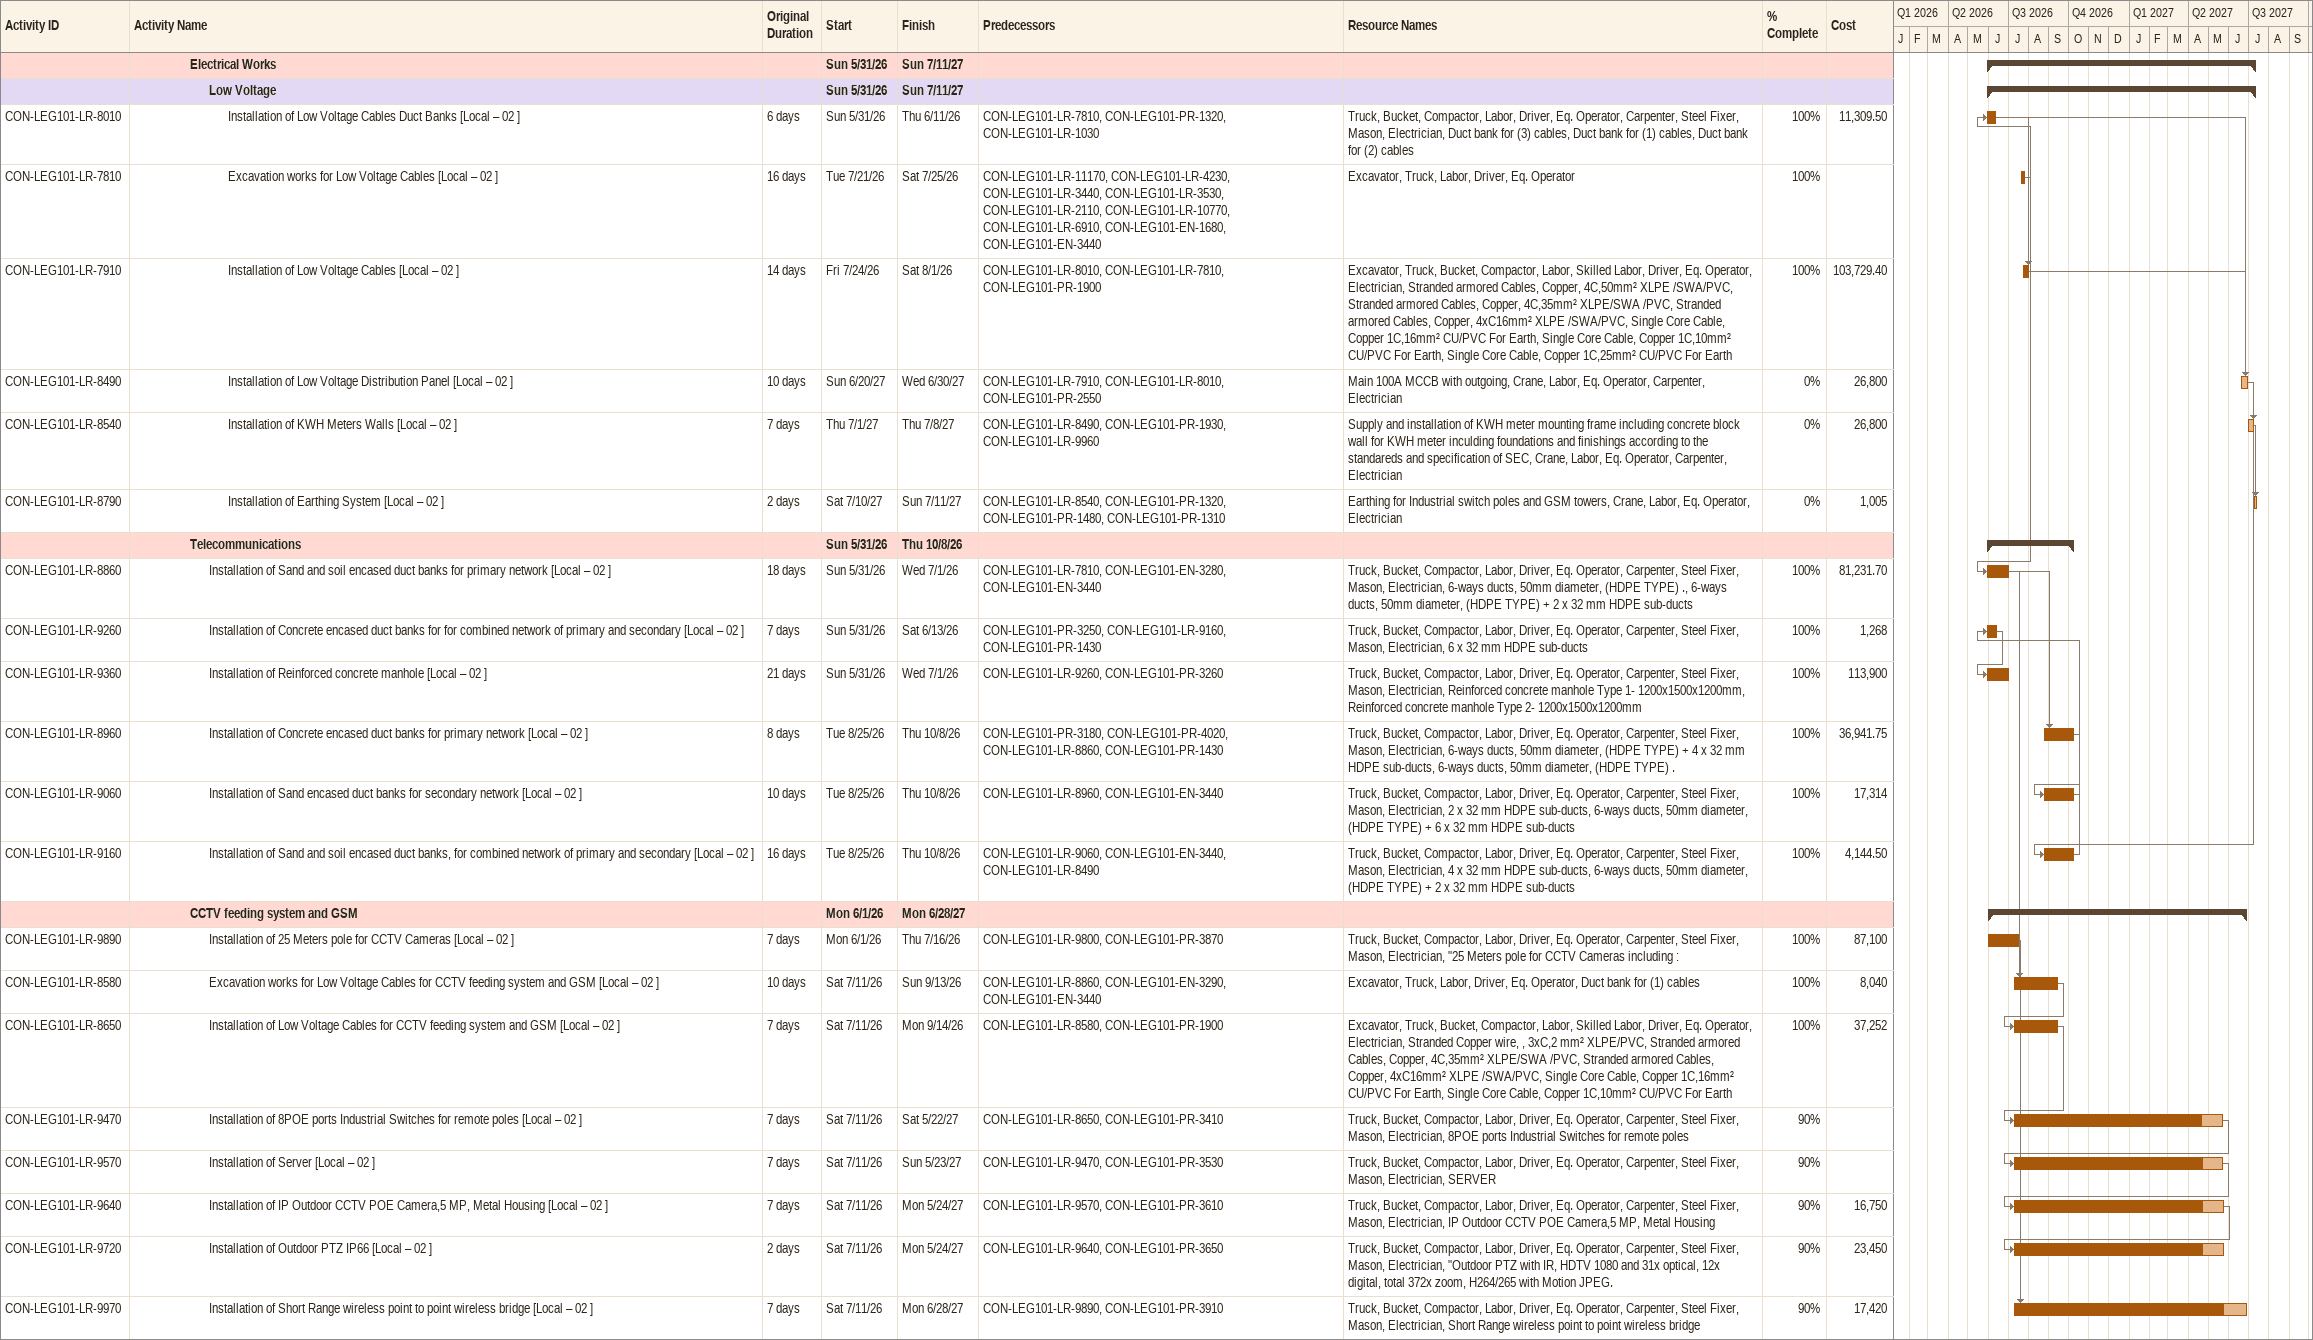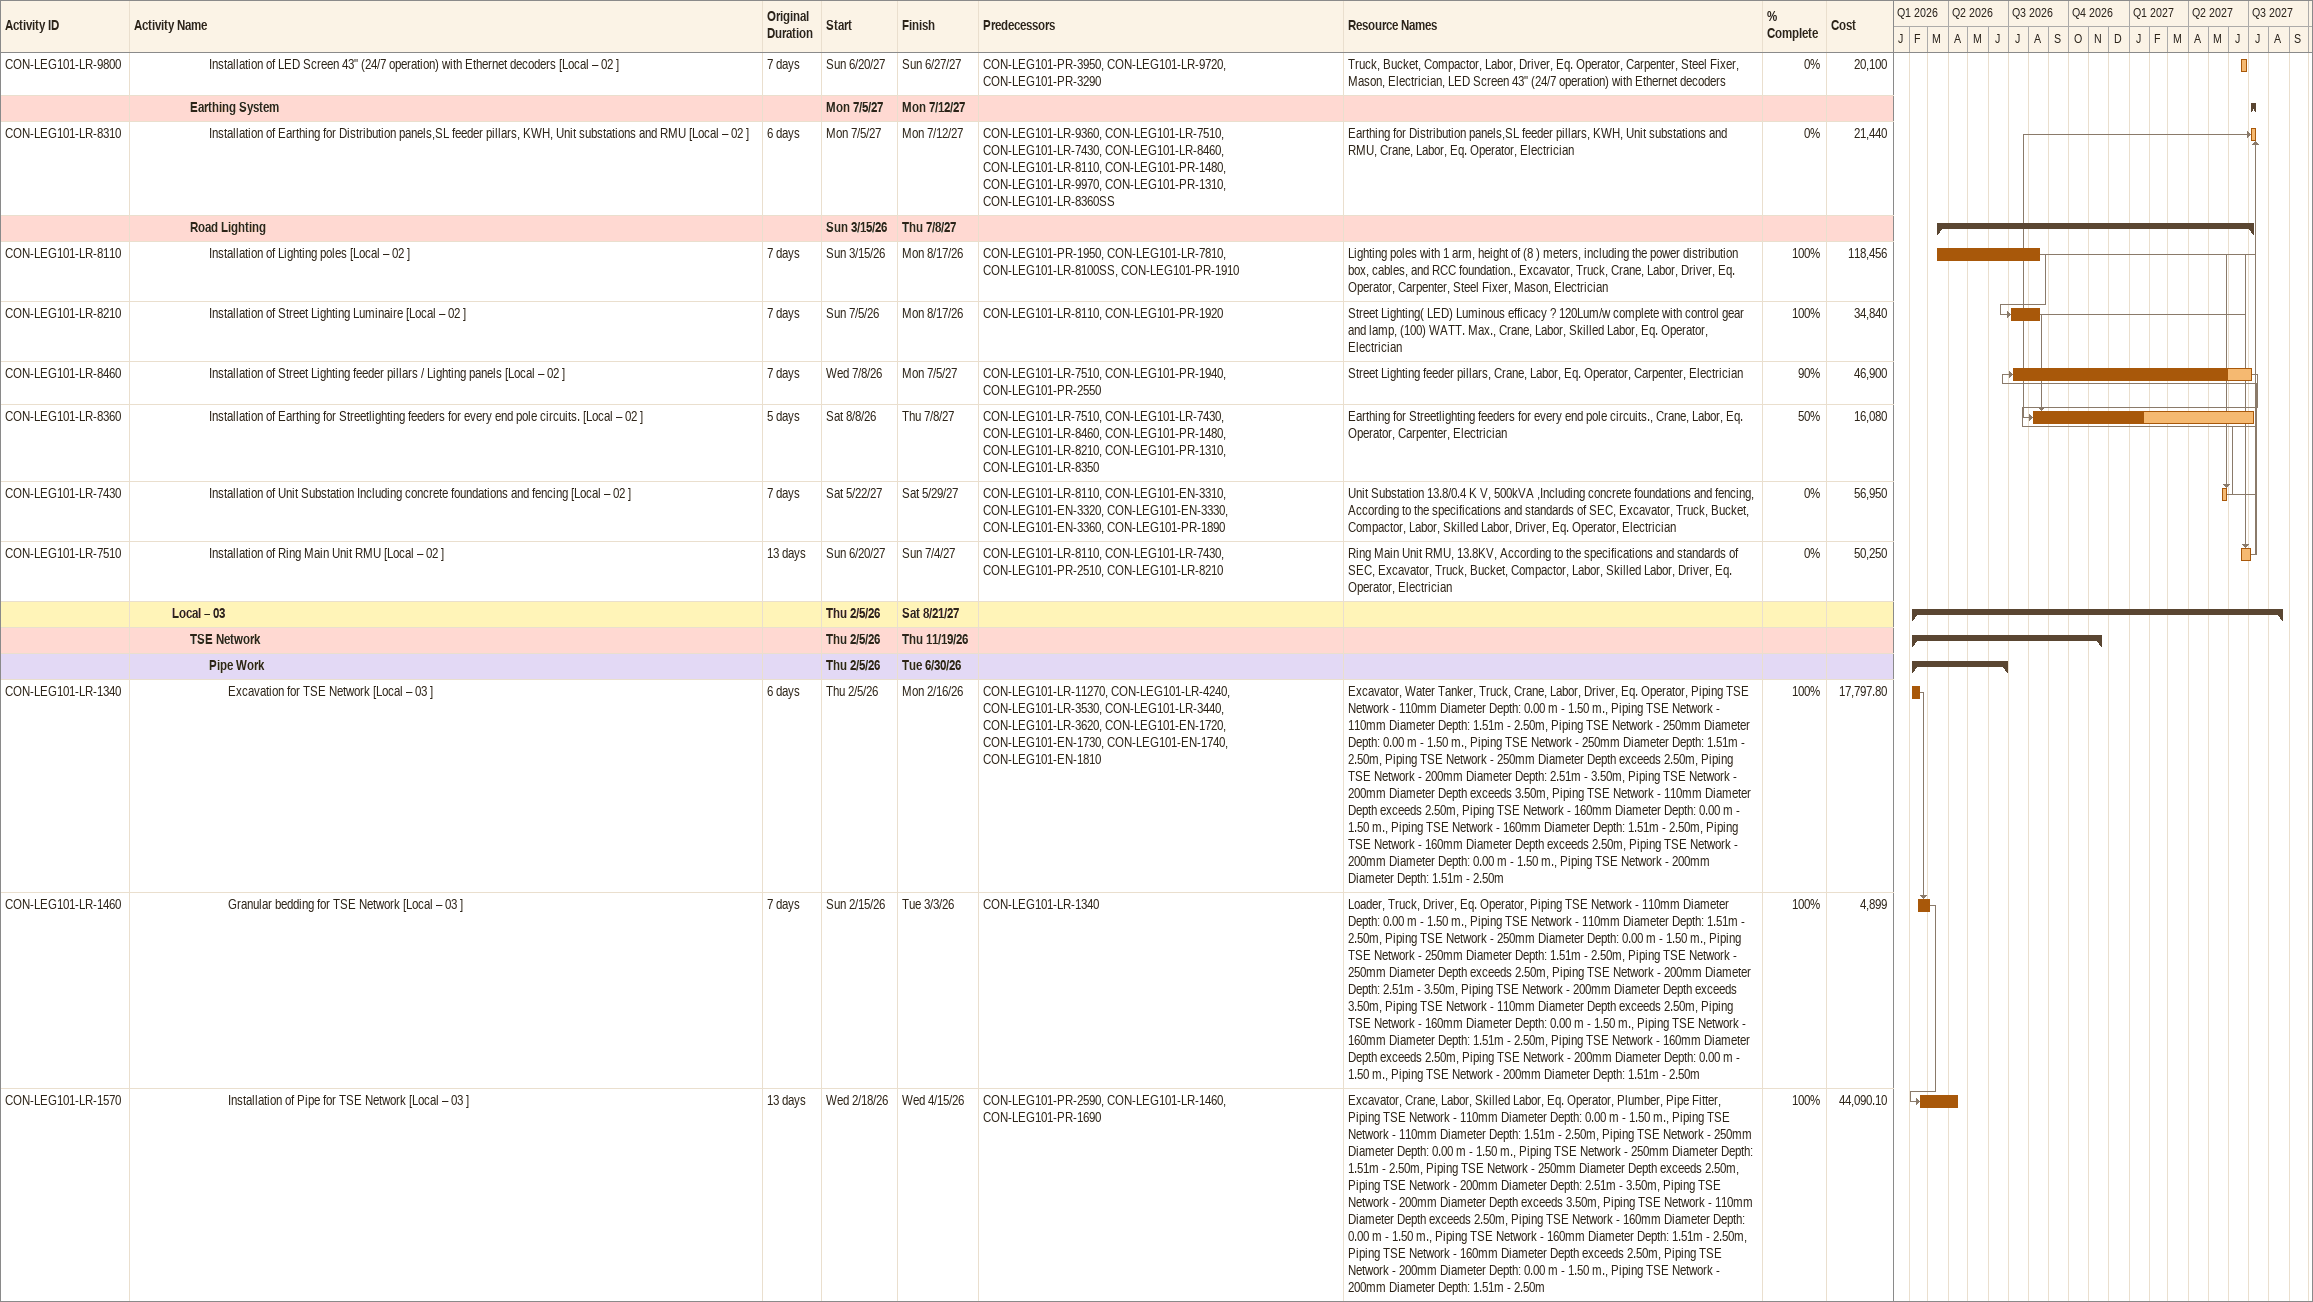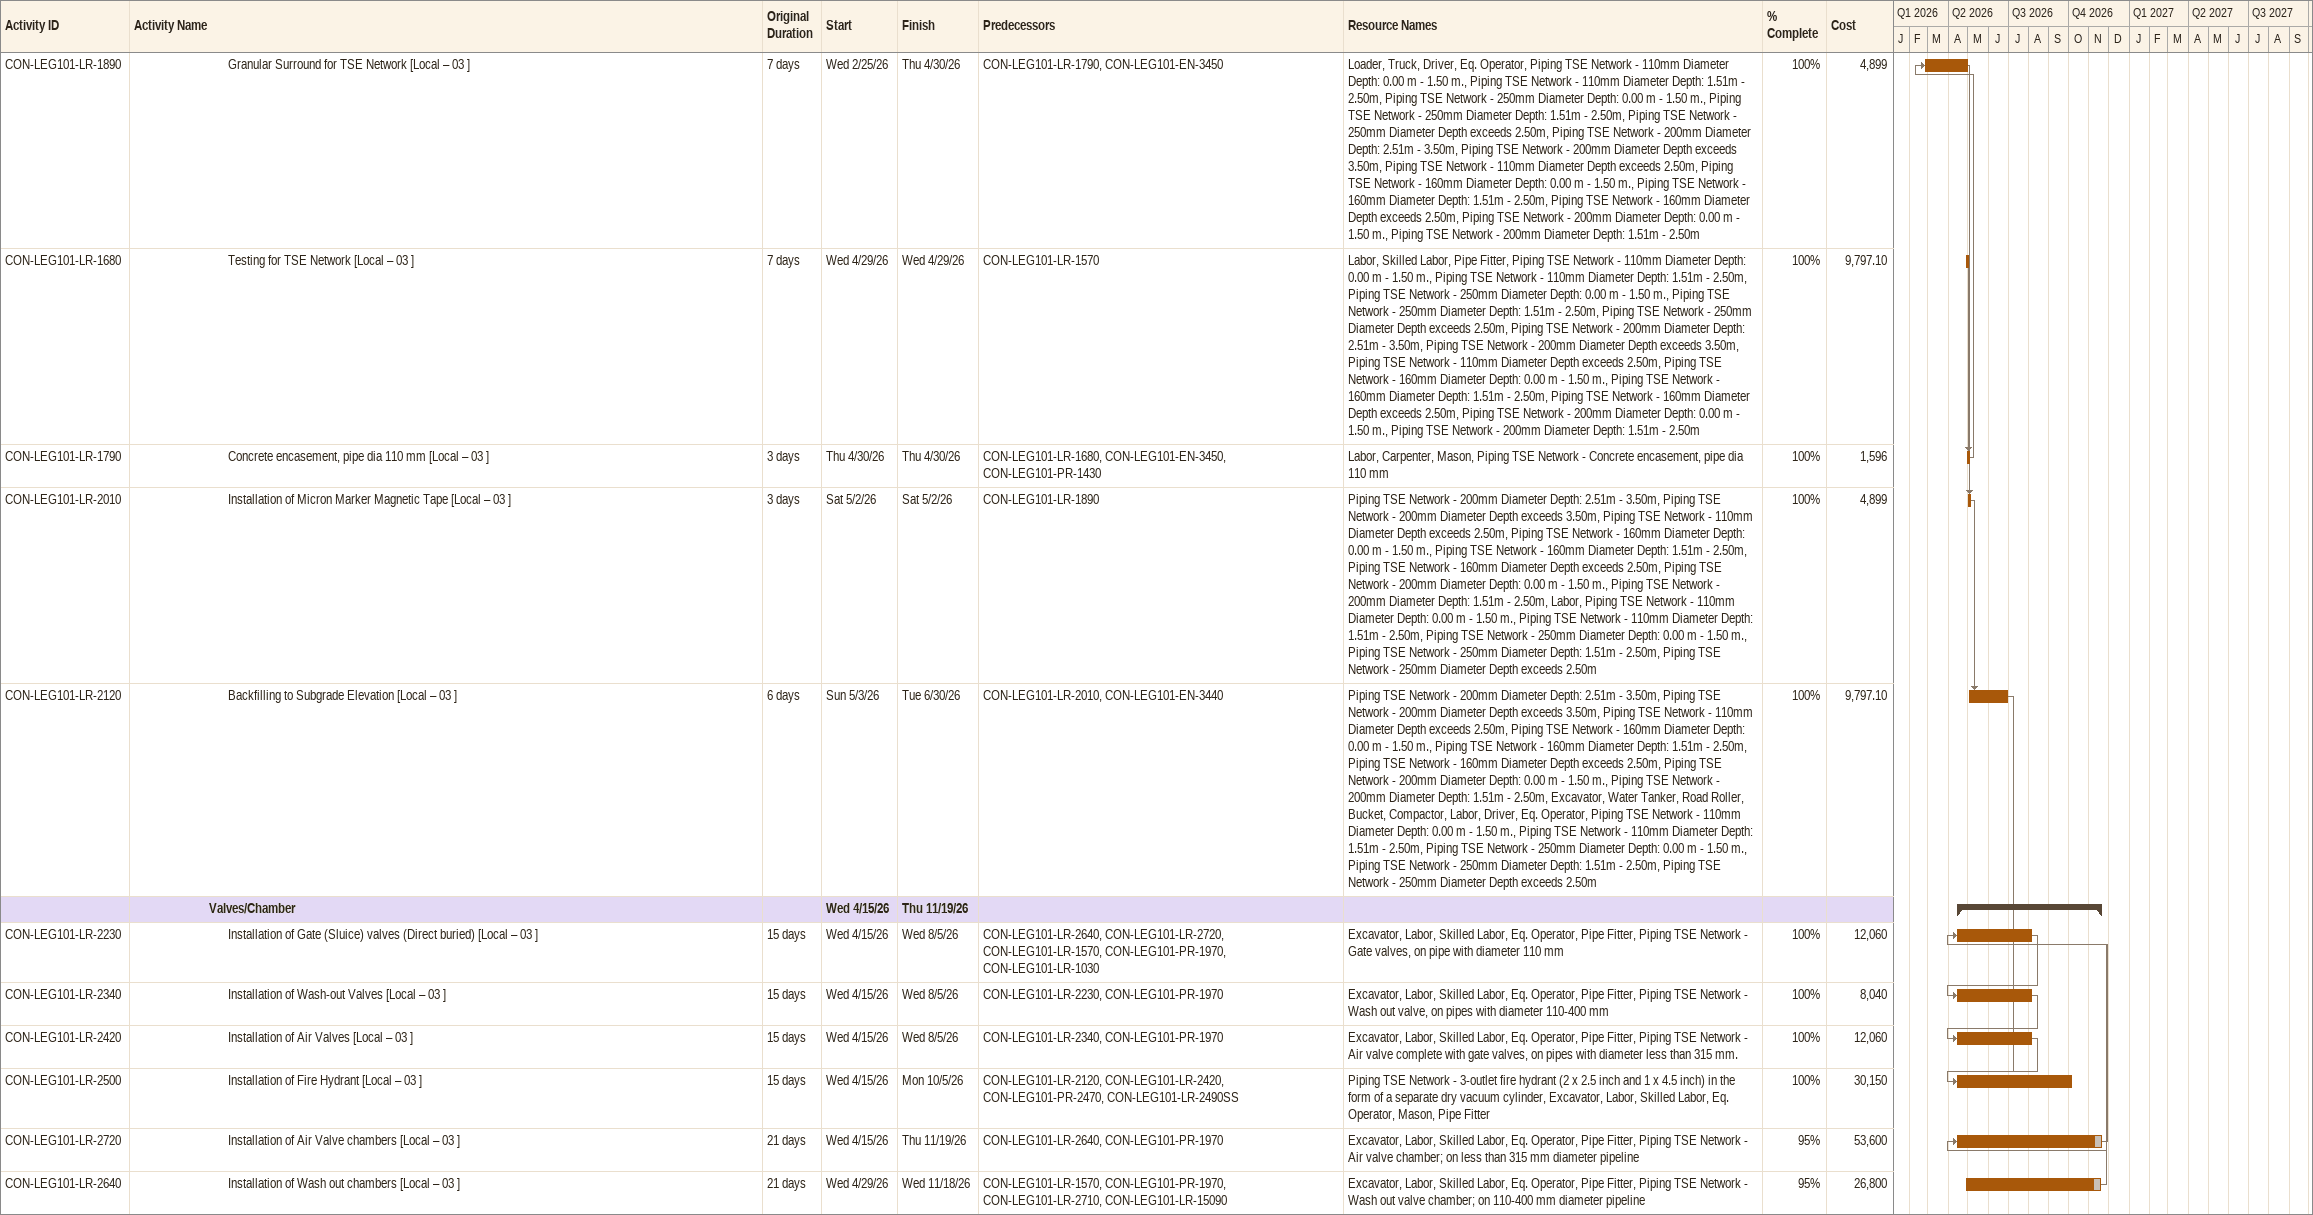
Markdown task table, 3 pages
| ID | Level | Task | Original duration | Start | Finish | Predecessors | Resources | % complete | Cost |
|---|---|---|---|---|---|---|---|---|---|
|  | 4 | **Electrical Works** |  | 2026-05-31 | 2027-07-11 |  |  |  |  |
|  | 5 | **Low Voltage** |  | 2026-05-31 | 2027-07-11 |  |  |  |  |
| CON-LEG101-LR-8010 | 6 | Installation of Low Voltage Cables Duct Banks [Local – 02 ] | 6d | 2026-05-31 | 2026-06-11 | CON-LEG101-LR-7810, CON-LEG101-PR-1320, CON-LEG101-LR-1030 | Truck, Bucket, Compactor, Labor, Driver, Eq. Operator, Carpenter, Steel Fixer, Mason, Electrician, Duct bank for (3) cables, Duct bank for (1) cables, Duct bank for (2) cables | 100 | 11309.50 |
| CON-LEG101-LR-7810 | 6 | Excavation works for Low Voltage Cables [Local – 02 ] | 16d | 2026-07-21 | 2026-07-25 | CON-LEG101-LR-11170, CON-LEG101-LR-4230, CON-LEG101-LR-3440, CON-LEG101-LR-3530, CON-LEG101-LR-2110, CON-LEG101-LR-10770, CON-LEG101-LR-6910, CON-LEG101-EN-1680, CON-LEG101-EN-3440 | Excavator, Truck, Labor, Driver, Eq. Operator | 100 |  |
| CON-LEG101-LR-7910 | 6 | Installation of Low Voltage Cables [Local – 02 ] | 14d | 2026-07-24 | 2026-08-01 | CON-LEG101-LR-8010, CON-LEG101-LR-7810, CON-LEG101-PR-1900 | Excavator, Truck, Bucket, Compactor, Labor, Skilled Labor, Driver, Eq. Operator, Electrician, Stranded armored Cables, Copper, 4C,50mm² XLPE /SWA/PVC, Stranded armored Cables, Copper, 4C,35mm² XLPE/SWA /PVC, Stranded armored Cables, Copper, 4xC16mm² XLPE /SWA/PVC, Single Core Cable, Copper 1C,16mm² CU/PVC For Earth, Single Core Cable, Copper 1C,10mm² CU/PVC For Earth, Single Core Cable, Copper 1C,25mm² CU/PVC For Earth | 100 | 103729.40 |
| CON-LEG101-LR-8490 | 6 | Installation of Low Voltage Distribution Panel [Local – 02 ] | 10d | 2027-06-20 | 2027-06-30 | CON-LEG101-LR-7910, CON-LEG101-LR-8010, CON-LEG101-PR-2550 | Main 100A MCCB with outgoing, Crane, Labor, Eq. Operator, Carpenter, Electrician | 0 | 26800 |
| CON-LEG101-LR-8540 | 6 | Installation of KWH Meters Walls [Local – 02 ] | 7d | 2027-07-01 | 2027-07-08 | CON-LEG101-LR-8490, CON-LEG101-PR-1930, CON-LEG101-LR-9960 | Supply and installation of KWH meter mounting frame including concrete block wall for KWH meter inculding foundations and finishings according to the standareds and specification of SEC, Crane, Labor, Eq. Operator, Carpenter, Electrician | 0 | 26800 |
| CON-LEG101-LR-8790 | 6 | Installation of Earthing System [Local – 02 ] | 2d | 2027-07-10 | 2027-07-11 | CON-LEG101-LR-8540, CON-LEG101-PR-1320, CON-LEG101-PR-1480, CON-LEG101-PR-1310 | Earthing for Industrial switch poles and GSM towers, Crane, Labor, Eq. Operator, Electrician | 0 | 1005 |
|  | 4 | **Telecommunications** |  | 2026-05-31 | 2026-10-08 |  |  |  |  |
| CON-LEG101-LR-8860 | 5 | Installation of Sand and soil encased duct banks for primary network [Local – 02 ] | 18d | 2026-05-31 | 2026-07-01 | CON-LEG101-LR-7810, CON-LEG101-EN-3280, CON-LEG101-EN-3440 | Truck, Bucket, Compactor, Labor, Driver, Eq. Operator, Carpenter, Steel Fixer, Mason, Electrician, 6-ways ducts, 50mm diameter, (HDPE TYPE) ., 6-ways ducts, 50mm diameter, (HDPE TYPE) + 2 x 32 mm HDPE sub-ducts | 100 | 81231.70 |
| CON-LEG101-LR-9260 | 5 | Installation of Concrete encased duct banks for for combined network of primary and secondary [Local – 02 ] | 7d | 2026-05-31 | 2026-06-13 | CON-LEG101-PR-3250, CON-LEG101-LR-9160, CON-LEG101-PR-1430 | Truck, Bucket, Compactor, Labor, Driver, Eq. Operator, Carpenter, Steel Fixer, Mason, Electrician, 6 x 32 mm HDPE sub-ducts | 100 | 1268 |
| CON-LEG101-LR-9360 | 5 | Installation of Reinforced concrete manhole [Local – 02 ] | 21d | 2026-05-31 | 2026-07-01 | CON-LEG101-LR-9260, CON-LEG101-PR-3260 | Truck, Bucket, Compactor, Labor, Driver, Eq. Operator, Carpenter, Steel Fixer, Mason, Electrician, Reinforced concrete manhole Type 1- 1200x1500x1200mm, Reinforced concrete manhole Type 2- 1200x1500x1200mm | 100 | 113900 |
| CON-LEG101-LR-8960 | 5 | Installation of Concrete encased duct banks for primary network [Local – 02 ] | 8d | 2026-08-25 | 2026-10-08 | CON-LEG101-PR-3180, CON-LEG101-PR-4020, CON-LEG101-LR-8860, CON-LEG101-PR-1430 | Truck, Bucket, Compactor, Labor, Driver, Eq. Operator, Carpenter, Steel Fixer, Mason, Electrician, 6-ways ducts, 50mm diameter, (HDPE TYPE) + 4 x 32 mm HDPE sub-ducts, 6-ways ducts, 50mm diameter, (HDPE TYPE) . | 100 | 36941.75 |
| CON-LEG101-LR-9060 | 5 | Installation of Sand encased duct banks for secondary network [Local – 02 ] | 10d | 2026-08-25 | 2026-10-08 | CON-LEG101-LR-8960, CON-LEG101-EN-3440 | Truck, Bucket, Compactor, Labor, Driver, Eq. Operator, Carpenter, Steel Fixer, Mason, Electrician, 2 x 32 mm HDPE sub-ducts, 6-ways ducts, 50mm diameter, (HDPE TYPE) + 6 x 32 mm HDPE sub-ducts | 100 | 17314 |
| CON-LEG101-LR-9160 | 5 | Installation of Sand and soil encased duct banks, for combined network of primary and secondary [Local – 02 ] | 16d | 2026-08-25 | 2026-10-08 | CON-LEG101-LR-9060, CON-LEG101-EN-3440, CON-LEG101-LR-8490 | Truck, Bucket, Compactor, Labor, Driver, Eq. Operator, Carpenter, Steel Fixer, Mason, Electrician, 4 x 32 mm HDPE sub-ducts, 6-ways ducts, 50mm diameter, (HDPE TYPE) + 2 x 32 mm HDPE sub-ducts | 100 | 4144.50 |
|  | 4 | **CCTV feeding system and GSM** |  | 2026-06-01 | 2027-06-28 |  |  |  |  |
| CON-LEG101-LR-9890 | 5 | Installation of 25 Meters pole for CCTV Cameras [Local – 02 ] | 7d | 2026-06-01 | 2026-07-16 | CON-LEG101-LR-9800, CON-LEG101-PR-3870 | Truck, Bucket, Compactor, Labor, Driver, Eq. Operator, Carpenter, Steel Fixer, Mason, Electrician, "25 Meters pole for CCTV Cameras including : | 100 | 87100 |
| CON-LEG101-LR-8580 | 5 | Excavation works for Low Voltage Cables for CCTV feeding system and GSM [Local – 02 ] | 10d | 2026-07-11 | 2026-09-13 | CON-LEG101-LR-8860, CON-LEG101-EN-3290, CON-LEG101-EN-3440 | Excavator, Truck, Labor, Driver, Eq. Operator, Duct bank for (1) cables | 100 | 8040 |
| CON-LEG101-LR-8650 | 5 | Installation of Low Voltage Cables for CCTV feeding system and GSM [Local – 02 ] | 7d | 2026-07-11 | 2026-09-14 | CON-LEG101-LR-8580, CON-LEG101-PR-1900 | Excavator, Truck, Bucket, Compactor, Labor, Skilled Labor, Driver, Eq. Operator, Electrician, Stranded Copper wire, , 3xC,2 mm² XLPE/PVC, Stranded armored Cables, Copper, 4C,35mm² XLPE/SWA /PVC, Stranded armored Cables, Copper, 4xC16mm² XLPE /SWA/PVC, Single Core Cable, Copper 1C,16mm² CU/PVC For Earth, Single Core Cable, Copper 1C,10mm² CU/PVC For Earth | 100 | 37252 |
| CON-LEG101-LR-9470 | 5 | Installation of 8POE ports Industrial Switches for remote poles [Local – 02 ] | 7d | 2026-07-11 | 2027-05-22 | CON-LEG101-LR-8650, CON-LEG101-PR-3410 | Truck, Bucket, Compactor, Labor, Driver, Eq. Operator, Carpenter, Steel Fixer, Mason, Electrician, 8POE ports Industrial Switches for remote poles | 90 |  |
| CON-LEG101-LR-9570 | 5 | Installation of Server [Local – 02 ] | 7d | 2026-07-11 | 2027-05-23 | CON-LEG101-LR-9470, CON-LEG101-PR-3530 | Truck, Bucket, Compactor, Labor, Driver, Eq. Operator, Carpenter, Steel Fixer, Mason, Electrician, SERVER | 90 |  |
| CON-LEG101-LR-9640 | 5 | Installation of IP Outdoor CCTV POE Camera,5 MP, Metal Housing [Local – 02 ] | 7d | 2026-07-11 | 2027-05-24 | CON-LEG101-LR-9570, CON-LEG101-PR-3610 | Truck, Bucket, Compactor, Labor, Driver, Eq. Operator, Carpenter, Steel Fixer, Mason, Electrician, IP Outdoor CCTV POE Camera,5 MP, Metal Housing | 90 | 16750 |
| CON-LEG101-LR-9720 | 5 | Installation of Outdoor PTZ IP66 [Local – 02 ] | 2d | 2026-07-11 | 2027-05-24 | CON-LEG101-LR-9640, CON-LEG101-PR-3650 | Truck, Bucket, Compactor, Labor, Driver, Eq. Operator, Carpenter, Steel Fixer, Mason, Electrician, "Outdoor PTZ with IR, HDTV 1080 and 31x optical, 12x digital, total 372x zoom, H264/265 with Motion JPEG. | 90 | 23450 |
| CON-LEG101-LR-9970 | 5 | Installation of Short Range wireless point to point wireless bridge [Local – 02 ] | 7d | 2026-07-11 | 2027-06-28 | CON-LEG101-LR-9890, CON-LEG101-PR-3910 | Truck, Bucket, Compactor, Labor, Driver, Eq. Operator, Carpenter, Steel Fixer, Mason, Electrician, Short Range wireless point to point wireless bridge | 90 | 17420 |
| CON-LEG101-LR-9800 | 5 | Installation of LED Screen 43" (24/7 operation) with Ethernet decoders [Local – 02 ] | 7d | 2027-06-20 | 2027-06-27 | CON-LEG101-PR-3950, CON-LEG101-LR-9720, CON-LEG101-PR-3290 | Truck, Bucket, Compactor, Labor, Driver, Eq. Operator, Carpenter, Steel Fixer, Mason, Electrician, LED Screen 43" (24/7 operation) with Ethernet decoders | 0 | 20100 |
|  | 4 | **Earthing System** |  | 2027-07-05 | 2027-07-12 |  |  |  |  |
| CON-LEG101-LR-8310 | 5 | Installation of Earthing for Distribution panels,SL feeder pillars, KWH, Unit substations and RMU [Local – 02 ] | 6d | 2027-07-05 | 2027-07-12 | CON-LEG101-LR-9360, CON-LEG101-LR-7510, CON-LEG101-LR-7430, CON-LEG101-LR-8460, CON-LEG101-LR-8110, CON-LEG101-PR-1480, CON-LEG101-LR-9970, CON-LEG101-PR-1310, CON-LEG101-LR-8360SS | Earthing for Distribution panels,SL feeder pillars, KWH, Unit substations and RMU, Crane, Labor, Eq. Operator, Electrician | 0 | 21440 |
|  | 4 | **Road Lighting** |  | 2026-03-15 | 2027-07-08 |  |  |  |  |
| CON-LEG101-LR-8110 | 5 | Installation of Lighting poles [Local – 02 ] | 7d | 2026-03-15 | 2026-08-17 | CON-LEG101-PR-1950, CON-LEG101-LR-7810, CON-LEG101-LR-8100SS, CON-LEG101-PR-1910 | Lighting poles with 1 arm, height of (8 ) meters, including the power distribution box, cables, and RCC foundation., Excavator, Truck, Crane, Labor, Driver, Eq. Operator, Carpenter, Steel Fixer, Mason, Electrician | 100 | 118456 |
| CON-LEG101-LR-8210 | 5 | Installation of Street Lighting Luminaire [Local – 02 ] | 7d | 2026-07-05 | 2026-08-17 | CON-LEG101-LR-8110, CON-LEG101-PR-1920 | Street Lighting( LED) Luminous efficacy ? 120Lum/w complete with control gear and lamp, (100) WATT. Max., Crane, Labor, Skilled Labor, Eq. Operator, Electrician | 100 | 34840 |
| CON-LEG101-LR-8460 | 5 | Installation of Street Lighting feeder pillars / Lighting panels [Local – 02 ] | 7d | 2026-07-08 | 2027-07-05 | CON-LEG101-LR-7510, CON-LEG101-PR-1940, CON-LEG101-PR-2550 | Street Lighting feeder pillars, Crane, Labor, Eq. Operator, Carpenter, Electrician | 90 | 46900 |
| CON-LEG101-LR-8360 | 5 | Installation of Earthing for Streetlighting feeders for every end pole circuits. [Local – 02 ] | 5d | 2026-08-08 | 2027-07-08 | CON-LEG101-LR-7510, CON-LEG101-LR-7430, CON-LEG101-LR-8460, CON-LEG101-PR-1480, CON-LEG101-LR-8210, CON-LEG101-PR-1310, CON-LEG101-LR-8350 | Earthing for Streetlighting feeders for every end pole circuits., Crane, Labor, Eq. Operator, Carpenter, Electrician | 50 | 16080 |
| CON-LEG101-LR-7430 | 5 | Installation of Unit Substation Including concrete foundations and fencing [Local – 02 ] | 7d | 2027-05-22 | 2027-05-29 | CON-LEG101-LR-8110, CON-LEG101-EN-3310, CON-LEG101-EN-3320, CON-LEG101-EN-3330, CON-LEG101-EN-3360, CON-LEG101-PR-1890 | Unit Substation 13.8/0.4 K V, 500kVA ,Including concrete foundations and fencing, According to the specifications and standards of SEC, Excavator, Truck, Bucket, Compactor, Labor, Skilled Labor, Driver, Eq. Operator, Electrician | 0 | 56950 |
| CON-LEG101-LR-7510 | 5 | Installation of Ring Main Unit RMU [Local – 02 ] | 13d | 2027-06-20 | 2027-07-04 | CON-LEG101-LR-8110, CON-LEG101-LR-7430, CON-LEG101-PR-2510, CON-LEG101-LR-8210 | Ring Main Unit RMU, 13.8KV, According to the specifications and standards of SEC, Excavator, Truck, Bucket, Compactor, Labor, Skilled Labor, Driver, Eq. Operator, Electrician | 0 | 50250 |
|  | 3 | **Local – 03** |  | 2026-02-05 | 2027-08-21 |  |  |  |  |
|  | 4 | **TSE Network** |  | 2026-02-05 | 2026-11-19 |  |  |  |  |
|  | 5 | **Pipe Work** |  | 2026-02-05 | 2026-06-30 |  |  |  |  |
| CON-LEG101-LR-1340 | 6 | Excavation for TSE Network [Local – 03 ] | 6d | 2026-02-05 | 2026-02-16 | CON-LEG101-LR-11270, CON-LEG101-LR-4240, CON-LEG101-LR-3530, CON-LEG101-LR-3440, CON-LEG101-LR-3620, CON-LEG101-EN-1720, CON-LEG101-EN-1730, CON-LEG101-EN-1740, CON-LEG101-EN-1810 | Excavator, Water Tanker, Truck, Crane, Labor, Driver, Eq. Operator, Piping TSE Network - 110mm Diameter Depth: 0.00 m - 1.50 m., Piping TSE Network - 110mm Diameter Depth: 1.51m - 2.50m, Piping TSE Network - 250mm Diameter Depth: 0.00 m - 1.50 m., Piping TSE Network - 250mm Diameter Depth: 1.51m - 2.50m, Piping TSE Network - 250mm Diameter Depth exceeds 2.50m, Piping TSE Network - 200mm Diameter Depth: 2.51m - 3.50m, Piping TSE Network - 200mm Diameter Depth exceeds 3.50m, Piping TSE Network - 110mm Diameter Depth exceeds 2.50m, Piping TSE Network - 160mm Diameter Depth: 0.00 m - 1.50 m., Piping TSE Network - 160mm Diameter Depth: 1.51m - 2.50m, Piping TSE Network - 160mm Diameter Depth exceeds 2.50m, Piping TSE Network - 200mm Diameter Depth: 0.00 m - 1.50 m., Piping TSE Network - 200mm Diameter Depth: 1.51m - 2.50m | 100 | 17797.80 |
| CON-LEG101-LR-1460 | 6 | Granular bedding for TSE Network [Local – 03 ] | 7d | 2026-02-15 | 2026-03-03 | CON-LEG101-LR-1340 | Loader, Truck, Driver, Eq. Operator, Piping TSE Network - 110mm Diameter Depth: 0.00 m - 1.50 m., Piping TSE Network - 110mm Diameter Depth: 1.51m - 2.50m, Piping TSE Network - 250mm Diameter Depth: 0.00 m - 1.50 m., Piping TSE Network - 250mm Diameter Depth: 1.51m - 2.50m, Piping TSE Network - 250mm Diameter Depth exceeds 2.50m, Piping TSE Network - 200mm Diameter Depth: 2.51m - 3.50m, Piping TSE Network - 200mm Diameter Depth exceeds 3.50m, Piping TSE Network - 110mm Diameter Depth exceeds 2.50m, Piping TSE Network - 160mm Diameter Depth: 0.00 m - 1.50 m., Piping TSE Network - 160mm Diameter Depth: 1.51m - 2.50m, Piping TSE Network - 160mm Diameter Depth exceeds 2.50m, Piping TSE Network - 200mm Diameter Depth: 0.00 m - 1.50 m., Piping TSE Network - 200mm Diameter Depth: 1.51m - 2.50m | 100 | 4899 |
| CON-LEG101-LR-1570 | 6 | Installation of Pipe for TSE Network [Local – 03 ] | 13d | 2026-02-18 | 2026-04-15 | CON-LEG101-PR-2590, CON-LEG101-LR-1460, CON-LEG101-PR-1690 | Excavator, Crane, Labor, Skilled Labor, Eq. Operator, Plumber, Pipe Fitter, Piping TSE Network - 110mm Diameter Depth: 0.00 m - 1.50 m., Piping TSE Network - 110mm Diameter Depth: 1.51m - 2.50m, Piping TSE Network - 250mm Diameter Depth: 0.00 m - 1.50 m., Piping TSE Network - 250mm Diameter Depth: 1.51m - 2.50m, Piping TSE Network - 250mm Diameter Depth exceeds 2.50m, Piping TSE Network - 200mm Diameter Depth: 2.51m - 3.50m, Piping TSE Network - 200mm Diameter Depth exceeds 3.50m, Piping TSE Network - 110mm Diameter Depth exceeds 2.50m, Piping TSE Network - 160mm Diameter Depth: 0.00 m - 1.50 m., Piping TSE Network - 160mm Diameter Depth: 1.51m - 2.50m, Piping TSE Network - 160mm Diameter Depth exceeds 2.50m, Piping TSE Network - 200mm Diameter Depth: 0.00 m - 1.50 m., Piping TSE Network - 200mm Diameter Depth: 1.51m - 2.50m | 100 | 44090.10 |
| CON-LEG101-LR-1890 | 6 | Granular Surround for TSE Network [Local – 03 ] | 7d | 2026-02-25 | 2026-04-30 | CON-LEG101-LR-1790, CON-LEG101-EN-3450 | Loader, Truck, Driver, Eq. Operator, Piping TSE Network - 110mm Diameter Depth: 0.00 m - 1.50 m., Piping TSE Network - 110mm Diameter Depth: 1.51m - 2.50m, Piping TSE Network - 250mm Diameter Depth: 0.00 m - 1.50 m., Piping TSE Network - 250mm Diameter Depth: 1.51m - 2.50m, Piping TSE Network - 250mm Diameter Depth exceeds 2.50m, Piping TSE Network - 200mm Diameter Depth: 2.51m - 3.50m, Piping TSE Network - 200mm Diameter Depth exceeds 3.50m, Piping TSE Network - 110mm Diameter Depth exceeds 2.50m, Piping TSE Network - 160mm Diameter Depth: 0.00 m - 1.50 m., Piping TSE Network - 160mm Diameter Depth: 1.51m - 2.50m, Piping TSE Network - 160mm Diameter Depth exceeds 2.50m, Piping TSE Network - 200mm Diameter Depth: 0.00 m - 1.50 m., Piping TSE Network - 200mm Diameter Depth: 1.51m - 2.50m | 100 | 4899 |
| CON-LEG101-LR-1680 | 6 | Testing for TSE Network [Local – 03 ] | 7d | 2026-04-29 | 2026-04-29 | CON-LEG101-LR-1570 | Labor, Skilled Labor, Pipe Fitter, Piping TSE Network - 110mm Diameter Depth: 0.00 m - 1.50 m., Piping TSE Network - 110mm Diameter Depth: 1.51m - 2.50m, Piping TSE Network - 250mm Diameter Depth: 0.00 m - 1.50 m., Piping TSE Network - 250mm Diameter Depth: 1.51m - 2.50m, Piping TSE Network - 250mm Diameter Depth exceeds 2.50m, Piping TSE Network - 200mm Diameter Depth: 2.51m - 3.50m, Piping TSE Network - 200mm Diameter Depth exceeds 3.50m, Piping TSE Network - 110mm Diameter Depth exceeds 2.50m, Piping TSE Network - 160mm Diameter Depth: 0.00 m - 1.50 m., Piping TSE Network - 160mm Diameter Depth: 1.51m - 2.50m, Piping TSE Network - 160mm Diameter Depth exceeds 2.50m, Piping TSE Network - 200mm Diameter Depth: 0.00 m - 1.50 m., Piping TSE Network - 200mm Diameter Depth: 1.51m - 2.50m | 100 | 9797.10 |
| CON-LEG101-LR-1790 | 6 | Concrete encasement, pipe dia 110 mm [Local – 03 ] | 3d | 2026-04-30 | 2026-04-30 | CON-LEG101-LR-1680, CON-LEG101-EN-3450, CON-LEG101-PR-1430 | Labor, Carpenter, Mason, Piping TSE Network - Concrete encasement, pipe dia 110 mm | 100 | 1596 |
| CON-LEG101-LR-2010 | 6 | Installation of Micron Marker Magnetic Tape [Local – 03 ] | 3d | 2026-05-02 | 2026-05-02 | CON-LEG101-LR-1890 | Piping TSE Network - 200mm Diameter Depth: 2.51m - 3.50m, Piping TSE Network - 200mm Diameter Depth exceeds 3.50m, Piping TSE Network - 110mm Diameter Depth exceeds 2.50m, Piping TSE Network - 160mm Diameter Depth: 0.00 m - 1.50 m., Piping TSE Network - 160mm Diameter Depth: 1.51m - 2.50m, Piping TSE Network - 160mm Diameter Depth exceeds 2.50m, Piping TSE Network - 200mm Diameter Depth: 0.00 m - 1.50 m., Piping TSE Network - 200mm Diameter Depth: 1.51m - 2.50m, Labor, Piping TSE Network - 110mm Diameter Depth: 0.00 m - 1.50 m., Piping TSE Network - 110mm Diameter Depth: 1.51m - 2.50m, Piping TSE Network - 250mm Diameter Depth: 0.00 m - 1.50 m., Piping TSE Network - 250mm Diameter Depth: 1.51m - 2.50m, Piping TSE Network - 250mm Diameter Depth exceeds 2.50m | 100 | 4899 |
| CON-LEG101-LR-2120 | 6 | Backfilling to Subgrade Elevation [Local – 03 ] | 6d | 2026-05-03 | 2026-06-30 | CON-LEG101-LR-2010, CON-LEG101-EN-3440 | Piping TSE Network - 200mm Diameter Depth: 2.51m - 3.50m, Piping TSE Network - 200mm Diameter Depth exceeds 3.50m, Piping TSE Network - 110mm Diameter Depth exceeds 2.50m, Piping TSE Network - 160mm Diameter Depth: 0.00 m - 1.50 m., Piping TSE Network - 160mm Diameter Depth: 1.51m - 2.50m, Piping TSE Network - 160mm Diameter Depth exceeds 2.50m, Piping TSE Network - 200mm Diameter Depth: 0.00 m - 1.50 m., Piping TSE Network - 200mm Diameter Depth: 1.51m - 2.50m, Excavator, Water Tanker, Road Roller, Bucket, Compactor, Labor, Driver, Eq. Operator, Piping TSE Network - 110mm Diameter Depth: 0.00 m - 1.50 m., Piping TSE Network - 110mm Diameter Depth: 1.51m - 2.50m, Piping TSE Network - 250mm Diameter Depth: 0.00 m - 1.50 m., Piping TSE Network - 250mm Diameter Depth: 1.51m - 2.50m, Piping TSE Network - 250mm Diameter Depth exceeds 2.50m | 100 | 9797.10 |
|  | 5 | **Valves/Chamber** |  | 2026-04-15 | 2026-11-19 |  |  |  |  |
| CON-LEG101-LR-2230 | 6 | Installation of Gate (Sluice) valves (Direct buried) [Local – 03 ] | 15d | 2026-04-15 | 2026-08-05 | CON-LEG101-LR-2640, CON-LEG101-LR-2720, CON-LEG101-LR-1570, CON-LEG101-PR-1970, CON-LEG101-LR-1030 | Excavator, Labor, Skilled Labor, Eq. Operator, Pipe Fitter, Piping TSE Network - Gate valves, on pipe with diameter 110 mm | 100 | 12060 |
| CON-LEG101-LR-2340 | 6 | Installation of Wash-out Valves [Local – 03 ] | 15d | 2026-04-15 | 2026-08-05 | CON-LEG101-LR-2230, CON-LEG101-PR-1970 | Excavator, Labor, Skilled Labor, Eq. Operator, Pipe Fitter, Piping TSE Network - Wash out valve, on pipes with diameter 110-400 mm | 100 | 8040 |
| CON-LEG101-LR-2420 | 6 | Installation of Air Valves [Local – 03 ] | 15d | 2026-04-15 | 2026-08-05 | CON-LEG101-LR-2340, CON-LEG101-PR-1970 | Excavator, Labor, Skilled Labor, Eq. Operator, Pipe Fitter, Piping TSE Network - Air valve complete with gate valves, on pipes with diameter less than 315 mm. | 100 | 12060 |
| CON-LEG101-LR-2500 | 6 | Installation of Fire Hydrant [Local – 03 ] | 15d | 2026-04-15 | 2026-10-05 | CON-LEG101-LR-2120, CON-LEG101-LR-2420, CON-LEG101-PR-2470, CON-LEG101-LR-2490SS | Piping TSE Network - 3-outlet fire hydrant (2 x 2.5 inch and 1 x 4.5 inch) in the form of a separate dry vacuum cylinder, Excavator, Labor, Skilled Labor, Eq. Operator, Mason, Pipe Fitter | 100 | 30150 |
| CON-LEG101-LR-2720 | 6 | Installation of Air Valve chambers [Local – 03 ] | 21d | 2026-04-15 | 2026-11-19 | CON-LEG101-LR-2640, CON-LEG101-PR-1970 | Excavator, Labor, Skilled Labor, Eq. Operator, Pipe Fitter, Piping TSE Network - Air valve chamber; on less than 315 mm diameter pipeline | 95 | 53600 |
| CON-LEG101-LR-2640 | 6 | Installation of Wash out chambers [Local – 03 ] | 21d | 2026-04-29 | 2026-11-18 | CON-LEG101-LR-1570, CON-LEG101-PR-1970, CON-LEG101-LR-2710, CON-LEG101-LR-15090 | Excavator, Labor, Skilled Labor, Eq. Operator, Pipe Fitter, Piping TSE Network - Wash out valve chamber; on 110-400 mm diameter pipeline | 95 | 26800 |
